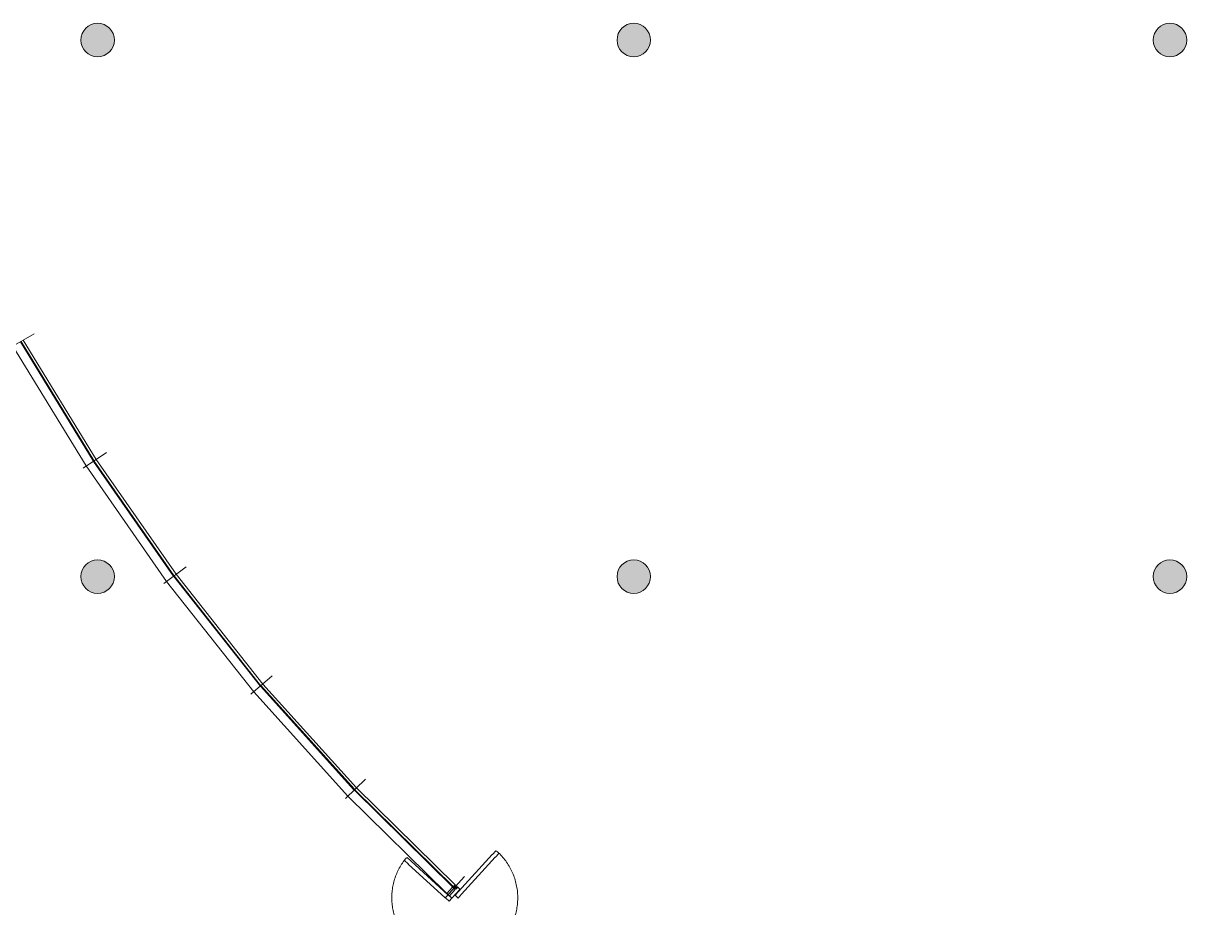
# Model space of a CAD drawing. Header units: centimetres. Extents: x 139057 to 200038, y 34824 to 80516.
# Drawn here: x 167676 to 169412, y 50234 to 51553 of the extents above; entities that cross this region are included whole.
import ezdxf

# ---------------------------------------------------------------- set-up
doc = ezdxf.new("R2010")
doc.units = ezdxf.units.CM
doc.header["$LTSCALE"] = 100
doc.linetypes.add('CENTER', pattern=[7, 4, -1, 1, -1])
doc.linetypes.add('HIDDEN', pattern=[0.5, 0.25, -0.25])
doc.layers.add('410_STRUTTURE_001-AM_0', color=7, linetype='Continuous', lineweight=0)
doc.layers.add('441_SERRAMENTI_001-AM_0', color=1, linetype='Continuous', lineweight=0)

msp = doc.modelspace()

# ---------------------------------------------------------------- hatches: boundary and pattern name
at = {"layer": '410_STRUTTURE_001-AM_0'}
h = msp.add_hatch(color=256, dxfattribs=at)
edge = h.paths.add_edge_path()
edge.add_arc((167787.1, 51527.9), 25, 0, 360)
h = msp.add_hatch(color=256, dxfattribs=at)
edge = h.paths.add_edge_path()
edge.add_arc((168587.1, 51527.9), 25, 0, 360)
h = msp.add_hatch(color=256, dxfattribs=at)
edge = h.paths.add_edge_path()
edge.add_arc((169387.1, 51527.9), 25, 0, 360)
h = msp.add_hatch(color=256, dxfattribs=at)
edge = h.paths.add_edge_path()
edge.add_arc((167787.1, 50727.9), 25, 0, 360)
h = msp.add_hatch(color=256, dxfattribs=at)
edge = h.paths.add_edge_path()
edge.add_arc((168587.1, 50727.9), 25, 0, 360)
h = msp.add_hatch(color=256, dxfattribs=at)
edge = h.paths.add_edge_path()
edge.add_arc((169387.1, 50727.9), 25, 0, 360)

# ---------------------------------------------------------------- linework, layer by layer
for centre in [(167787.1, 51527.9, 0), (168587.1, 51527.9, 0), (169387.1, 51527.9, 0), (167787.1, 50727.9, 0), (168587.1, 50727.9, 0), (169387.1, 50727.9, 0)]:
    msp.add_circle(centre, 25, dxfattribs=at)
at = {"layer": '441_SERRAMENTI_001-AM_0', "linetype": 'CENTER'}
for p, q in [((167656.1, 51069.1, 0), (167692.4, 51089.8, 0)), ((167765.6, 50889.8, 0), (167800.5, 50912.8, 0)), ((167885.7, 50717.5, 0), (167919.1, 50742.6, 0)), ((168015.9, 50552.7, 0), (168047.7, 50579.8, 0)), ((168156.8, 50397, 0), (168186.9, 50426, 0)), ((168306.6, 50249.7, 0), (168334.7, 50280.5, 0))]:
    msp.add_line(p, q, dxfattribs=at)
at = {"layer": '441_SERRAMENTI_001-AM_0'}
for p, q in [((167770, 50892.8, 0), (167660.7, 51071.7, 0)), ((167784.9, 50902.5, 0), (167676.2, 51080.6, 0)), ((167784.9, 50902.5, 0), (167904.2, 50731.4, 0)), ((167770, 50892.8, 0), (167890, 50720.7, 0)), ((168033.5, 50567.7, 0), (167904.2, 50731.4, 0)), ((168020, 50556.2, 0), (167890, 50720.7, 0)), ((168020, 50556.2, 0), (168160.7, 50400.7, 0)), ((168033.5, 50567.7, 0), (168173.5, 50413, 0)), ((168320.5, 50268.2, 0), (168173.5, 50413, 0)), ((168308.1, 50255.5, 0), (168160.7, 50400.7, 0))]:
    msp.add_line(p, q, dxfattribs=at)
at = {"layer": '441_SERRAMENTI_001-AM_0', "elevation": 0}
for points in [[(167781.5, 50900.9), (167673.2, 51078.3), (167781.5, 50900.9), (167780.7, 50900.3), (167672.3, 51077.7), (167673.2, 51078.3)], [(167782.1, 50900.1), (167900.9, 50729.6), (167782.1, 50900.1), (167781.2, 50899.5), (167900, 50729), (167900.9, 50729.6)], [(168030.3, 50565.7), (167901.5, 50728.8), (168030.3, 50565.7), (168029.6, 50565), (167900.7, 50728.1), (167901.5, 50728.8)], [(168031, 50564.9), (168170.4, 50410.8), (168031, 50564.9), (168030.2, 50564.3), (168169.6, 50410.1), (168170.4, 50410.8)], [(168318.5, 50265), (168171.1, 50410.1), (168318.5, 50265), (168317.8, 50264.2), (168170.4, 50409.3), (168171.1, 50410.1)]]:
    msp.add_lwpolyline(points, dxfattribs=at)
at = {"layer": '441_SERRAMENTI_001-AM_0', "linetype": 'HIDDEN', "ltscale": 20, "elevation": 0}
msp.add_lwpolyline([(168250.8, 50299.5), (168250.7, 50299.7), (168250.5, 50299.5), (168245.1, 50304.4, -0.201647), (168249.1, 50308.9), (168254.6, 50303.9), (168254.4, 50303.7), (168254.5, 50303.6, 0.342519), (168254.7, 50303.7), (168254.8, 50303.7), (168309.9, 50253.5), (168309.8, 50253.4, 0.342519), (168309.8, 50253.2), (168309.9, 50253.1), (168310.1, 50253.3), (168315.6, 50248.2), (168311.5, 50243.8), (168306, 50248.8), (168306.2, 50249), (168306.1, 50249.1, 0.347925), (168305.9, 50249.1), (168305.8, 50249), (168250.7, 50299.3), (168250.8, 50299.3, 0.342519)], format="xyb", close=True, dxfattribs=at)
at = {"layer": '441_SERRAMENTI_001-AM_0', "elevation": 0}
msp.add_lwpolyline([(168376.2, 50313.4), (168376.3, 50313.5), (168376.1, 50313.7), (168381.1, 50319.1, -0.201647), (168385.6, 50315), (168380.6, 50309.6), (168380.4, 50309.8), (168380.3, 50309.6, 0.342519), (168380.3, 50309.4), (168380.4, 50309.4), (168330.1, 50254.3), (168330.1, 50254.4, 0.342519), (168329.9, 50254.4), (168329.8, 50254.3), (168329.9, 50254.1), (168324.9, 50248.6), (168320.4, 50252.6), (168325.5, 50258.2), (168325.7, 50258), (168325.8, 50258.1, 0.347925), (168325.8, 50258.3), (168325.7, 50258.4), (168375.9, 50313.4), (168376, 50313.4, 0.342519)], format="xyb", close=True, dxfattribs=at)
at = {"layer": '441_SERRAMENTI_001-AM_0', "linetype": 'HIDDEN', "ltscale": 20, "elevation": 0}
msp.add_lwpolyline([(168246, 50306.3, 0.398076), (168257.4, 50179.1, 0.417928), (168389.2, 50185.6)], format="xyb", dxfattribs=at)
at = {"layer": '441_SERRAMENTI_001-AM_0', "elevation": 0}
for points in [[(168320.5, 50261.3), (168320.6, 50261.1), (168312.1, 50251.8), (168308.1, 50255.5), (168316.6, 50264.8), (168318, 50263.5), (168319.2, 50264.9), (168317.8, 50266.2), (168318, 50266.3, -0.414214), (168318.1, 50266.3), (168318.4, 50266.1, 0.414214), (168318.5, 50266.1), (168320.4, 50268.2, -0.414214), (168320.5, 50268.2), (168321, 50267.8, -0.414214), (168321, 50267.7), (168319.5, 50266, 0.414214), (168319.5, 50266), (168321.6, 50264, 0.414214), (168321.7, 50264), (168323.2, 50265.7, -0.414214), (168323.3, 50265.7), (168323.8, 50265.3, -0.414214), (168323.8, 50265.1), (168321.9, 50263, 0.414214), (168321.9, 50262.9), (168322.1, 50262.7, -0.41791), (168322.1, 50262.6), (168322, 50262.4), (168320.6, 50263.7), (168319.3, 50262.3), (168320.6, 50261.1)], [(168312.1, 50251.8), (168315.8, 50248.5), (168327.7, 50261.5, 0.414214), (168327.7, 50261.7), (168324.5, 50264.7, 0.414214), (168324.3, 50264.7), (168322.4, 50262.5, -0.414214), (168322.3, 50262.5), (168322.1, 50262.7)]]:
    msp.add_lwpolyline(points, format="xyb", dxfattribs=at)
at = {"layer": '441_SERRAMENTI_001-AM_0'}
for centre, radius, start, end in [((167780.3, 50899.5, 0), 0.941, 356.7925, 69.8486), ((167782.4, 50900.9, 0), 0.864, 178.1379, 248.5032), ((167899.6, 50728, 0), 1.09, 6.0523, 67.7379), ((167901.8, 50729.6, 0), 0.881, 181.379, 252.3042), ((168029.3, 50564.2, 0), 0.941, 3.9416, 76.9976), ((168031.2, 50565.8, 0), 0.864, 185.287, 255.6522), ((168169.5, 50409.2, 0), 0.941, 7.515, 80.5711), ((168171.3, 50410.9, 0), 0.864, 188.8604, 259.2257)]:
    msp.add_arc(centre, radius, start, end, dxfattribs=at)
at = {"layer": '441_SERRAMENTI_001-AM_0', "linetype": 'HIDDEN', "ltscale": 20}
msp.add_arc((168321.2, 50248.9, 0), 92.8, 317.0238, 47.676, dxfattribs=at)

doc.saveas('drawing.dxf')
